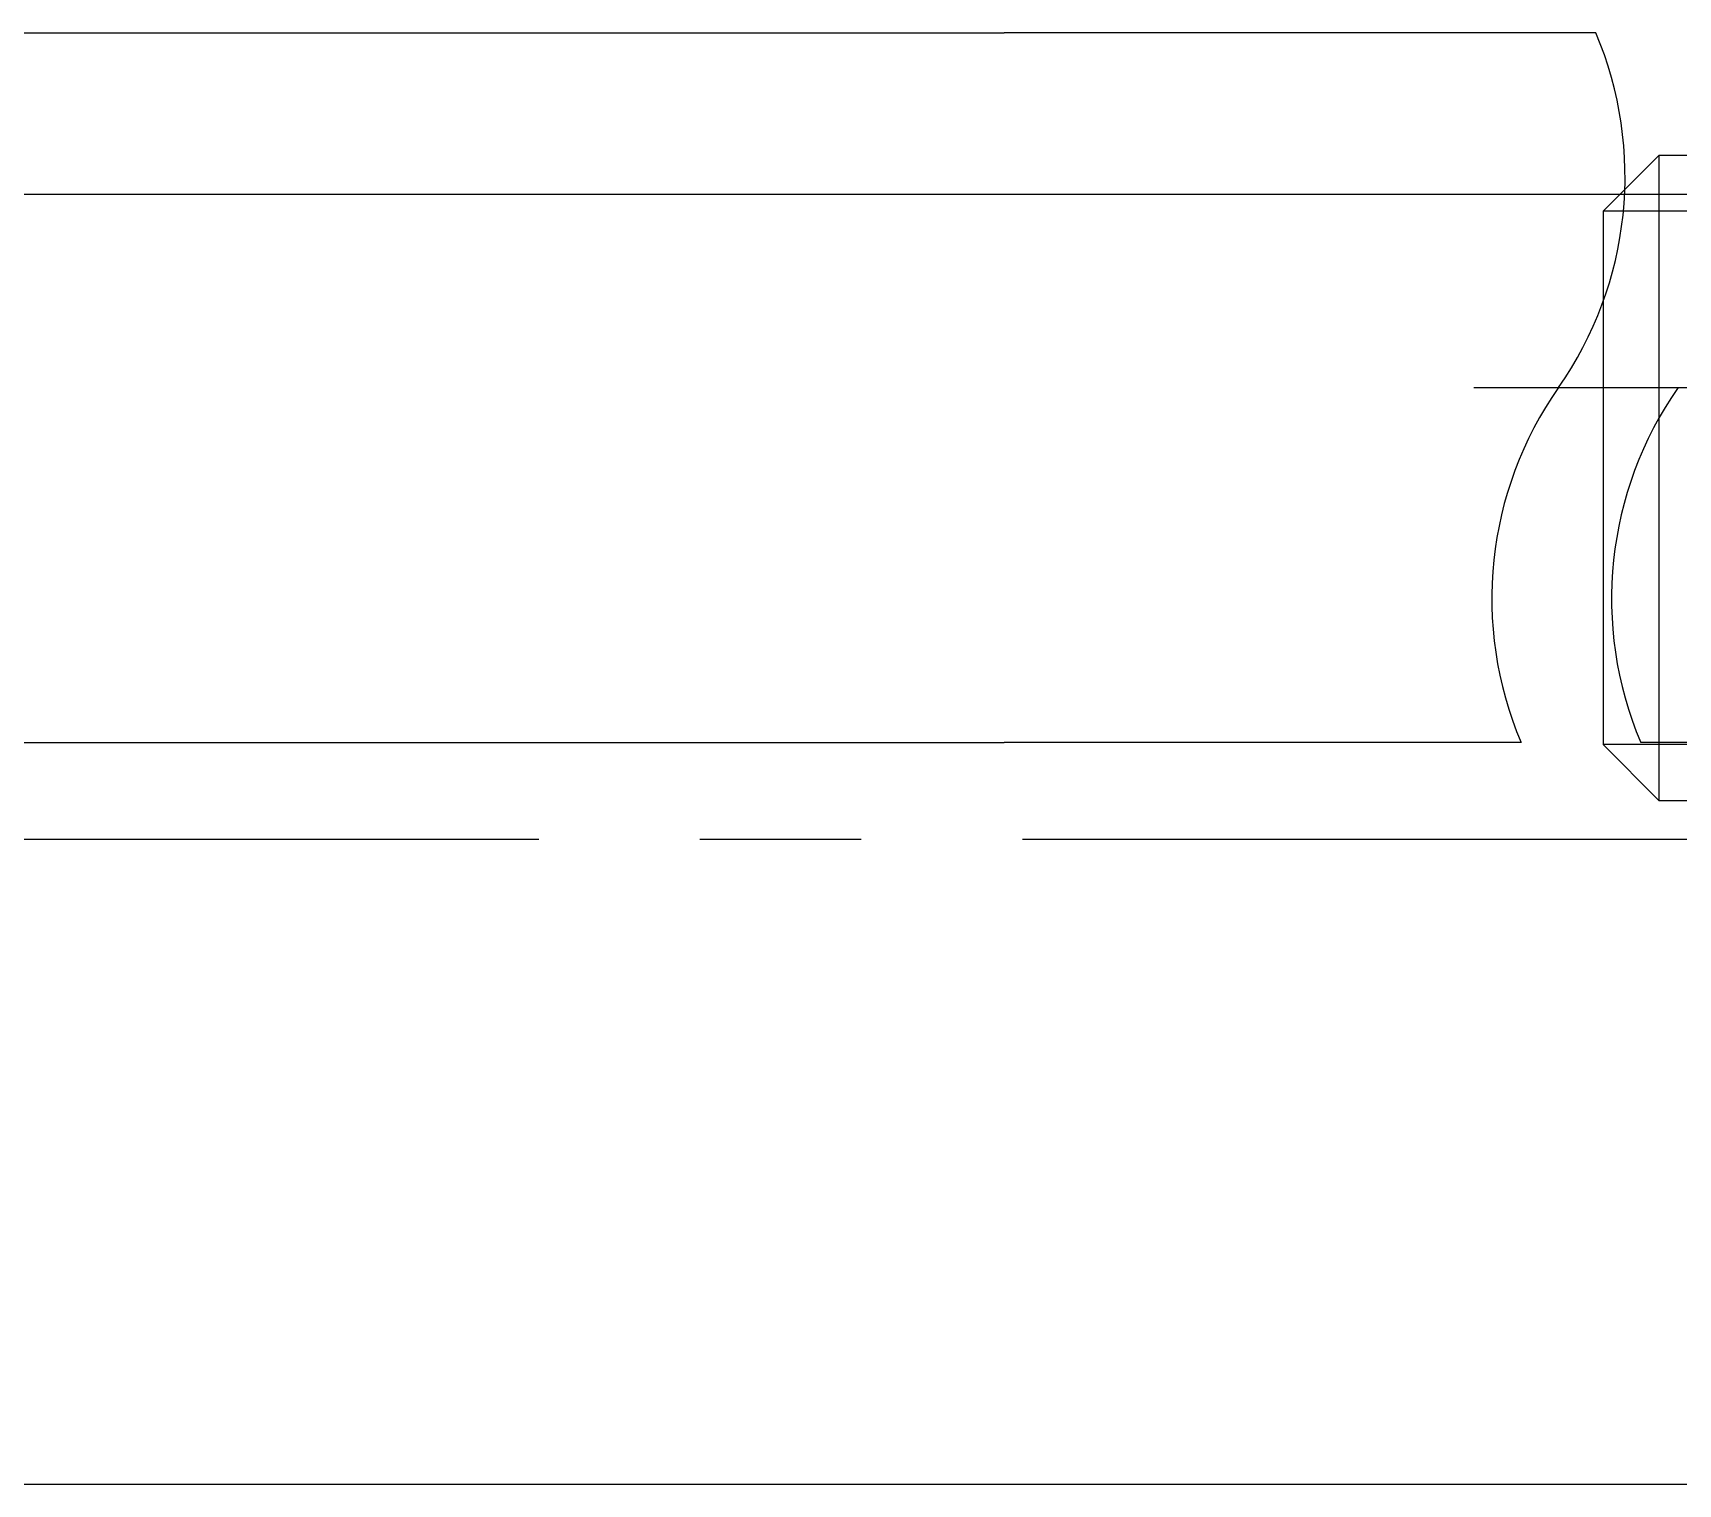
# Model space of a CAD drawing. Header units: inches. Extents: x 0 to 77285, y -118 to 40065.
# Drawn here: x 24496.98 to 24509.73, y 10595.13 to 10606.38 of the extents above; entities that cross this region are included whole.
import ezdxf

# ---------------------------------------------------------------- set-up
doc = ezdxf.new("R2010")
doc.units = ezdxf.units.IN
doc.header["$LTSCALE"] = 5
doc.header["$MEASUREMENT"] = 0
doc.linetypes.add('CENTER', pattern=[2, 1.25, -0.25, 0.25, -0.25])
for name, color, linetype in [('11', 1, 'CENTER'), ('44', 4, 'Continuous'), ('55', 5, 'Continuous'), ('T', 3, 'Continuous')]:
    doc.layers.add(name, color=color, linetype=linetype)

# ---------------------------------------------------------------- blocks, each defined once
blk = doc.blocks.new('A$C70ac2070')
for p, q in [((170, -40.5), (7130, -40.5)), ((170, -50.5), (7130, -50.5))]:
    blk.add_line(p, q)
at = {"layer": '11'}
blk.add_line((170, -45.5), (7130, -45.5), dxfattribs=at)
blk = doc.blocks.new('A$Cd39330c3E')
for p, q in [((-15.567, 1.8), (-16, 1.367)), ((-13.5, 1.8), (-15.567, 1.8)), ((-15.567, 1.8), (-15.567, -3.2)), ((-16, 1.367), (-16, -2.767)), ((-16, -2.767), (-15.567, -3.2)), ((-15.567, -3.2), (-13.5, -3.2))]:
    blk.add_line(p, q)
at = {"layer": '11'}
blk.add_line((-17, 0), (1, 0), dxfattribs=at)
at = {"layer": 'T'}
for p, q in [((-13.5, 1.367), (-16, 1.367)), ((-13.5, -2.767), (-16, -2.767))]:
    blk.add_line(p, q, dxfattribs=at)
blk = doc.blocks.new('A$Ce961e380')
for p, q in [((-218.004, -18.75), (-210.142, -18.75)), ((-205.556, -18.75), (-210.142, -18.75)), ((-218.004, -24.25), (-210.142, -24.25)), ((-206.136, -24.25), (-210.142, -24.25)), ((-199.5, -24.25), (-205.208, -24.25))]:
    blk.add_line(p, q)
for centre, start, end in [((-208.177, -19.864), 324.9444, 23.0267), ((-203.514, -23.136), 144.9444, 203.0267), ((-202.586, -23.136), 144.9444, 203.0267)]:
    blk.add_arc(centre, 2.848, start, end)
blk = doc.blocks.new('A$C638f0059')
for p, q in [((-40.504, -18.75), (-32.642, -18.75)), ((-28.056, -18.75), (-32.642, -18.75)), ((-40.504, -24.25), (-32.642, -24.25)), ((-28.636, -24.25), (-32.642, -24.25)), ((-22, -24.25), (-27.708, -24.25))]:
    blk.add_line(p, q)
for centre, start, end in [((-30.677, -19.864), 324.9444, 23.0267), ((-26.014, -23.136), 144.9444, 203.0267), ((-25.086, -23.136), 144.9444, 203.0267)]:
    blk.add_arc(centre, 2.848, start, end)
blk = doc.blocks.new('A$C5cd82ed8')
at = {"layer": '44'}
blk.add_blockref('A$Cd39330c3E', (0, 51), dxfattribs=at)
at = {"layer": '55'}
for name, p in [('A$Ce961e380', (189.5, 72.5)), ('A$C638f0059', (12, 72.5))]:
    blk.add_blockref(name, p, dxfattribs=at)
blk = doc.blocks.new('A$C3e1dc9d3')
blk.add_blockref('A$C5cd82ed8', (-189.5, 12.5, -2129.449))

msp = doc.modelspace()

# ---------------------------------------------------------------- block references
for name, p in [('A$C70ac2070', (17864.6497809, 10645.63160737)), ('A$C3e1dc9d3', (24714.6497809, 10540.13160737))]:
    msp.add_blockref(name, p)

doc.saveas('drawing.dxf')
